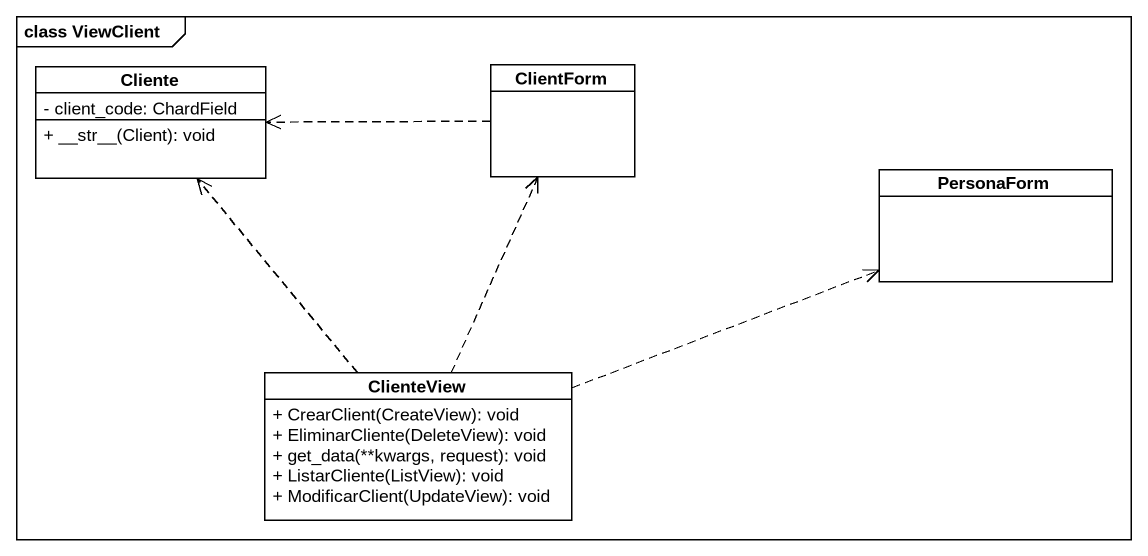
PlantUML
@startuml
mainframe class ViewClient
hide circle
hide empty members
skinparam classAttributeIconSize 0
class Cliente {
  - client_code: ChardField
  + ~__str~__(Client): void
}
class ClientForm
class PersonaForm
class ClienteView {
  + CrearClient(CreateView): void
  + EliminarCliente(DeleteView): void
  + get_data(**kwargs, request): void
  + ListarCliente(ListView): void
  + ModificarClient(UpdateView): void
}
ClientForm .left.> Cliente
ClienteView .up.> Cliente
ClienteView .up.> ClientForm
ClienteView .right.> PersonaForm
@enduml
